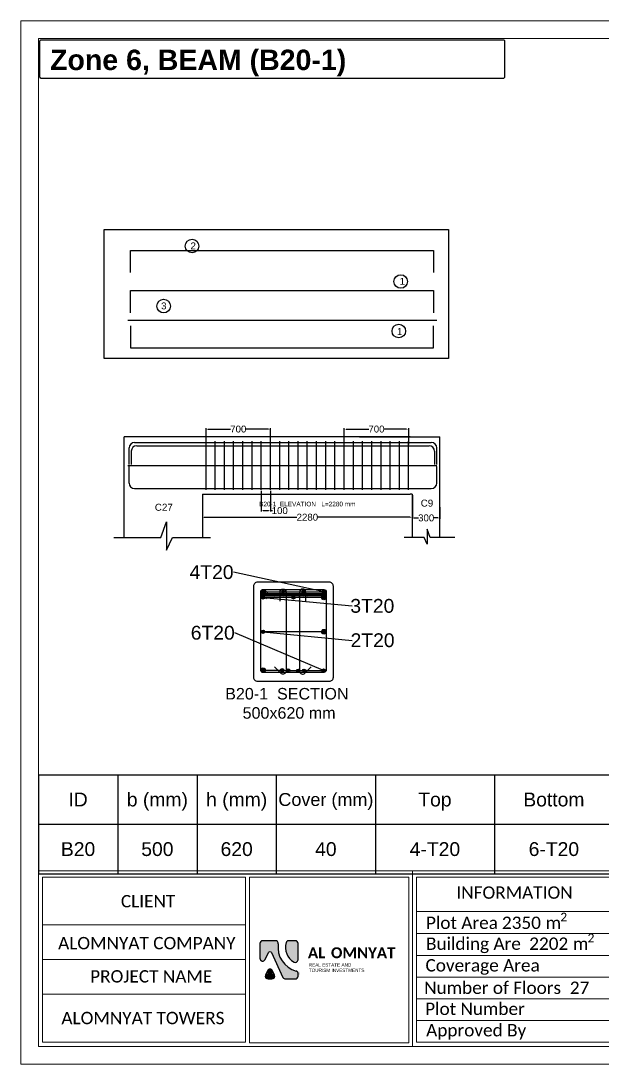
# Model space of a CAD drawing. Header units: inches. Extents: x 16 to 269, y 163 to 682.
# Drawn here: x 103.07 to 125.56, y 467.27 to 507.62 of the extents above; entities that cross this region are included whole.
import ezdxf
from ezdxf import colors
from ezdxf.entities.mleader import LeaderData, LeaderLine
from ezdxf.enums import TextEntityAlignment as Align
from ezdxf.math import Vec2, Vec3

# ---------------------------------------------------------------- set-up
doc = ezdxf.new("R2010")
doc.units = ezdxf.units.IN
doc.header["$MEASUREMENT"] = 0
doc.layers.get('Defpoints').update_dxf_attribs({"lineweight": 5})
for name, color, linetype in [('AutoRebar - BBS', 2, 'Continuous'), ('C', 7, 'Continuous'), ('MASSE', 7, 'Continuous'), ('S-ADDREINF', 3, 'Continuous'), ('S-MAINBAR', 5, 'Continuous'), ('S-OUTLINE', 7, 'Continuous'), ('S-SKIN', 6, 'Continuous'), ('S-STIRRUP', 1, 'Continuous'), ('S-TABLE', 8, 'Continuous'), ('S-TEXT', 2, 'Continuous'), ('Text', 7, 'Continuous')]:
    doc.layers.add(name, color=color, linetype=linetype)
doc.layers.add('Sheet_Borders', color=7, linetype='Continuous', lineweight=5)
doc.styles.add('Arial_1', font='arial.ttf', dxfattribs={"height": 0.45})
doc.styles.add('RA CALIBRI REGULAR', font='calibril.ttf')
doc.styles.get("Standard").update_dxf_attribs({"font": 'arial.ttf'})
doc.dimstyles.get("Standard").update_dxf_attribs({"dimtxt": 0.18, "dimasz": 0.18, "dimexe": 0.18, "dimexo": 0.0625, "dimgap": 0.09, "dimtad": 0, "dimtih": 1, "dimtoh": 1, "dimdec": 4, "dimzin": 0, "dimdsep": 46, "dimtxsty": 'Standard', "dimcen": 0.09, "dimadec": 0, "dimazin": 0, "dimtfac": 1, "dimtdec": 4, "dimtofl": 0, "dimtmove": 0, "dimatfit": 3, "dimfxl": 1, "dimtolj": 1, "dimtzin": 0, "dimarcsym": 0})

# ---------------------------------------------------------------- blocks, each defined once
blk = doc.blocks.new('*D217')
at = {"layer": 'Defpoints', "color": 0, "transparency": 16777216}
for p in [(4254, -3473), (3554, -3653), (4254, -3653)]:
    blk.add_point(p, dxfattribs=at)
at = {"layer": 'MASSE', "color": 0, "lineweight": -2, "transparency": 16777216}
for p, q in [((3554, -3642), (3554, -3462)), ((3575, -3473), (3821, -3473)), ((4232, -3473), (3986, -3473)), ((4254, -3642), (4254, -3462))]:
    blk.add_line(p, q, dxfattribs=at)
at = {"layer": 'MASSE', "color": 0, "transparency": 16777216}
for points in [[(3575, -3470), (3575, -3477), (3554, -3473)], [(4232, -3470), (4232, -3477), (4254, -3473)]]:
    blk.add_solid(points, dxfattribs=at)
at = {"layer": 'MASSE', "color": 0, "transparency": 16777216, "insert": (3904, -3473), "char_height": 75, "attachment_point": 5}
blk.add_mtext('\\A1;700', dxfattribs=at)
blk = doc.blocks.new('*D218')
at = {"layer": 'Defpoints', "color": 0, "transparency": 16777216}
for p in [(5754, -3473), (5054, -3653), (5754, -3653)]:
    blk.add_point(p, dxfattribs=at)
at = {"layer": 'MASSE', "color": 0, "lineweight": -2, "transparency": 16777216}
for p, q in [((5054, -3642), (5054, -3462)), ((5075, -3473), (5321, -3473)), ((5732, -3473), (5486, -3473)), ((5754, -3642), (5754, -3462))]:
    blk.add_line(p, q, dxfattribs=at)
at = {"layer": 'MASSE', "color": 0, "transparency": 16777216}
for points in [[(5075, -3470), (5075, -3477), (5054, -3473)], [(5732, -3470), (5732, -3477), (5754, -3473)]]:
    blk.add_solid(points, dxfattribs=at)
at = {"layer": 'MASSE', "color": 0, "transparency": 16777216, "insert": (5404, -3473), "char_height": 75, "attachment_point": 5}
blk.add_mtext('\\A1;700', dxfattribs=at)
blk = doc.blocks.new('*D219')
at = {"layer": 'Defpoints', "color": 0, "transparency": 16777216}
for p in [(3514, -4178), (5794, -4178), (5794, -4430)]:
    blk.add_point(p, dxfattribs=at)
at = {"layer": 'MASSE', "color": 0, "lineweight": -2, "transparency": 16777216}
for p, q in [((3514, -4189), (3514, -4441)), ((5794, -4189), (5794, -4441)), ((3535, -4430), (4541, -4430)), ((5772, -4430), (4766, -4430))]:
    blk.add_line(p, q, dxfattribs=at)
at = {"layer": 'MASSE', "color": 0, "transparency": 16777216}
for points in [[(3535, -4427), (3535, -4434), (3514, -4430)], [(5772, -4427), (5772, -4434), (5794, -4430)]]:
    blk.add_solid(points, dxfattribs=at)
at = {"layer": 'MASSE', "color": 0, "transparency": 16777216, "insert": (4654, -4430), "char_height": 75, "attachment_point": 5}
blk.add_mtext('\\A1;2280', dxfattribs=at)
blk = doc.blocks.new('*D225')
at = {"layer": 'Defpoints', "color": 0, "transparency": 16777216}
for p in [(4154, -4133), (4254, -4133), (4254, -4358)]:
    blk.add_point(p, dxfattribs=at)
at = {"layer": 'MASSE', "color": 0, "lineweight": -2, "transparency": 16777216}
for p, q in [((4154, -4144), (4154, -4369)), ((4254, -4144), (4254, -4369)), ((4175, -4358), (4232, -4358)), ((4254, -4358), (4275, -4358))]:
    blk.add_line(p, q, dxfattribs=at)
at = {"layer": 'MASSE', "color": 0, "transparency": 16777216}
for points in [[(4175, -4355), (4175, -4362), (4154, -4358)], [(4232, -4355), (4232, -4362), (4254, -4358)]]:
    blk.add_solid(points, dxfattribs=at)
at = {"layer": 'MASSE', "color": 0, "transparency": 16777216, "insert": (4354, -4358), "char_height": 75, "attachment_point": 5}
blk.add_mtext('\\A1;100', dxfattribs=at)
blk = doc.blocks.new('*D233')
at = {"layer": 'Defpoints', "color": 0, "transparency": 16777216}
for p in [(5794, -4308), (6094, -4308), (6094, -4437)]:
    blk.add_point(p, dxfattribs=at)
at = {"layer": 'MASSE', "color": 0, "lineweight": -2, "transparency": 16777216}
for p, q in [((5794, -4319), (5794, -4448)), ((6094, -4319), (6094, -4448)), ((5815, -4437), (5861, -4437)), ((6072, -4437), (6026, -4437))]:
    blk.add_line(p, q, dxfattribs=at)
at = {"layer": 'MASSE', "color": 0, "transparency": 16777216}
for points in [[(5815, -4434), (5815, -4441), (5794, -4437)], [(6072, -4434), (6072, -4441), (6094, -4437)]]:
    blk.add_solid(points, dxfattribs=at)
at = {"layer": 'MASSE', "color": 0, "transparency": 16777216, "insert": (5944, -4437), "char_height": 75, "attachment_point": 5}
blk.add_mtext('\\A1;300', dxfattribs=at)
blk = doc.blocks.new('sheet')
at = {"true_color": 0x293189}
h = blk.add_hatch(color=177, dxfattribs=at)
h.dxf.hatch_style = 1
h.paths.add_polyline_path([(-418.734, 40.158, 0.414214), (-418.845, 40.046), (-418.845, 39.448, 0.802913), (-418.633, 39.401), (-418.502, 39.683, -0.639253), (-418.375, 39.682), (-417.915, 38.681, 0.29294), (-417.813, 38.616), (-417.42, 38.616, 0.414214), (-417.308, 38.728, 0.553295), (-417.269, 38.913, -0.417813), (-418.106, 40.034, 0.459795), (-418.218, 40.158)])
at = {"true_color": 0x4554a5}
h = blk.add_hatch(color=175, dxfattribs=at)
h.dxf.hatch_style = 1
h.paths.add_polyline_path([(-417.472, 39.295, 0.584571), (-417.308, 39.402), (-417.308, 40.046, 0.414214), (-417.42, 40.158), (-417.702, 40.158, 0.291504), (-417.79, 40.082, 0.342448)])
at = {"true_color": 0x000000}
h = blk.add_hatch(color=18, dxfattribs=at)
h.dxf.hatch_style = 1
h.paths.add_polyline_path([(-418.439, 38.651, 1.441321), (-418.347, 38.839, 1.901432), (-418.531, 38.839, 1.434024)])
at = {"color": 177, "true_color": 0x293189}
blk.add_lwpolyline([(-418.213, 40.158), (-418.734, 40.158, 0.414214), (-418.845, 40.046), (-418.845, 39.448, 0.802913), (-418.633, 39.401), (-418.502, 39.683, -0.639253), (-418.375, 39.682), (-417.915, 38.681, 0.29294), (-417.813, 38.616), (-417.42, 38.616, 0.414214), (-417.308, 38.728), (-417.308, 38.848)], format="xyb", dxfattribs=at)
at = {"color": 175, "true_color": 0x4554a5}
blk.add_lwpolyline([(-417.308, 39.387), (-417.308, 40.046, 0.414214), (-417.42, 40.158), (-417.702, 40.158)], format="xyb", dxfattribs=at)
blk.add_lwpolyline([(-418.257, 38.775), (-418.338, 38.949, 0.63847), (-418.541, 38.949), (-418.621, 38.774, 0.547105), (-418.519, 38.616), (-418.358, 38.616, 0.548839)], format="xyb", close=True)
at = {"color": 177, "true_color": 0x293189}
for centre, radius, start, end in [((-418.215, 40.048), 0.11, 350.4257, 91.3796), ((-417.134, 39.886), 0.983, 171.6397, 255.0806), ((-417.417, 38.83), 0.111, 9.4358, 74.1171)]:
    blk.add_arc(centre, radius, start, end, dxfattribs=at)
at = {"color": 175, "true_color": 0x4554a5}
for centre, radius, start, end in [((-417.123, 39.894), 0.693, 164.6076, 239.8175), ((-417.686, 40.051), 0.108, 98.1031, 165.7009), ((-417.42, 39.394), 0.112, 242.4829, 356.2798)]:
    blk.add_arc(centre, radius, start, end, dxfattribs=at)
at = {"layer": 'Sheet_Borders', "linetype": 'Continuous', "lineweight": 0}
for p, q in [((-428.475, 35.187), (-428.475, 77.192)), ((-428.475, 77.192), (-369.075, 77.192)), ((-428.475, 35.187), (-428.475, 77.192)), ((-428.475, 77.192), (-369.075, 77.192)), ((-427.768, 35.894), (-427.768, 76.484)), ((-427.768, 76.484), (-369.782, 76.484)), ((-369.782, 76.484), (-427.768, 76.484)), ((-427.768, 76.484), (-427.768, 35.894)), ((-427.768, 42.966), (-427.768, 42.966)), ((-427.768, 42.966), (-369.782, 42.966)), ((-412.694, 42.966), (-412.694, 35.894)), ((-419.424, 42.721), (-427.606, 42.721)), ((-427.606, 36.07), (-427.606, 42.721)), ((-419.424, 36.07), (-419.424, 42.721)), ((-419.268, 42.721), (-412.85, 42.721)), ((-419.268, 36.051), (-419.268, 42.721)), ((-412.85, 42.721), (-412.85, 36.051)), ((-412.537, 42.719), (-401.369, 42.719)), ((-412.537, 36.069), (-412.537, 42.719)), ((-412.537, 41.327), (-404.039, 41.327)), ((-419.424, 40.796), (-427.606, 40.796)), ((-412.537, 40.441), (-404.039, 40.441)), ((-412.537, 39.566), (-404.039, 39.566)), ((-419.424, 39.395), (-427.606, 39.395)), ((-412.537, 38.692), (-404.039, 38.692)), ((-427.606, 38.003), (-419.424, 38.003)), ((-412.537, 37.817), (-404.039, 37.817)), ((-412.537, 36.943), (-404.039, 36.943)), ((-372.533, 35.894), (-427.768, 35.894)), ((-427.606, 36.07), (-419.424, 36.07)), ((-412.85, 36.051), (-419.268, 36.051)), ((-412.537, 36.069), (-401.369, 36.069))]:
    blk.add_line(p, q, dxfattribs=at)
blk.add_lwpolyline([(-369.075, 35.187), (-428.475, 35.187)], close=True, dxfattribs=at)
at = {"char_height": 0.43904, "attachment_point": 1}
for s, width, insert in [('{\\fCandara|b1|i0|c0|p34;\\C256;\\c0;AL} ', 0.43904, (-416.91, 39.892)), ('{\\fCandara|b1|i0|c0|p34;\\C256;\\c0;OMNYAT}', 2.78249, (-415.981, 39.892))]:
    blk.add_mtext_dynamic_manual_height_columns(s, width=width, gutter_width=2.195, heights=[0], dxfattribs=dict(at, insert=insert))
at = {"insert": (-416.876, 39.25), "char_height": 0.13365, "attachment_point": 1, "style": 'Arial_1'}
blk.add_mtext_dynamic_manual_height_columns('\\pxsm1;{\\C256;\\c0;REAL ESTATE AND}', width=2.81151, gutter_width=0.686, heights=[0.417], dxfattribs=at)
at = {"insert": (-416.875, 39.033), "char_height": 0.13365, "width": 2.81151, "attachment_point": 1, "style": 'Arial_1'}
blk.add_mtext('TOURISM INVESTMENTS', dxfattribs=at)
at = {"layer": 'Sheet_Borders', "linetype": 'Continuous', "lineweight": 0, "style": 'RA CALIBRI REGULAR'}
for s, height, p in [('INFORMATION', 0.49749, (-410.931, 41.846)), ('CLIENT', 0.4975, (-424.445, 41.499)), ('ALOMNYAT COMPANY', 0.49749, (-426.974, 39.811)), ('Coverage Area', 0.49749, (-412.174, 38.917)), ('PROJECT NAME', 0.49749, (-425.683, 38.473)), ('Plot Number', 0.49749, (-412.188, 37.165)), ('ALOMNYAT TOWERS', 0.49749, (-426.842, 36.795)), ('Approved By', 0.49749, (-412.149, 36.304))]:
    blk.add_text(s, height=height, dxfattribs=at).set_placement(p)
at = {"layer": 'Sheet_Borders', "style": 'RA CALIBRI REGULAR'}
for s, height, p in [('Plot Area ', 0.4975, (-412.155, 40.629)), ('2', 0.348, (-406.744, 40.936)), (' m', 0.4975, (-407.507, 40.629)), ('Building Are  ', 0.49749, (-412.155, 39.788)), ('2', 0.348, (-405.646, 40.094)), (' m', 0.4975, (-406.408, 39.788)), ('Number of Floors  ', 0.49749, (-412.228, 38.013))]:
    blk.add_text(s, height=height, dxfattribs=at).set_placement(p)
at = {"layer": 'Sheet_Borders', "color": 244, "true_color": 0x991b1e, "style": 'RA CALIBRI REGULAR'}
for s, p in [('2350', (-409.096, 40.629)), ('2202', (-407.997, 39.788)), ('27', (-406.36, 38.013))]:
    blk.add_text(s, height=0.4975, dxfattribs=at).set_placement(p)
blk = doc.blocks.new('_Origin')
at = {"color": 0, "linetype": 'ByBlock', "lineweight": -2}
blk.add_line((0, 0), (-1, 0), dxfattribs=at)
blk.add_circle((0, 0), 0.5, dxfattribs=at)
blk = doc.blocks.new('787665')
at = {"layer": 'S-ADDREINF'}
h = blk.add_hatch(color=256, dxfattribs=at)
edge = h.paths.add_edge_path()
edge.add_arc((4173.47023, -5299.59314), 17.34297, 0, 360)
h = blk.add_hatch(color=256, dxfattribs=at)
edge = h.paths.add_edge_path()
edge.add_arc((4502.9866, -5299.59314), 17.34297, 0, 360)
h = blk.add_hatch(color=256, dxfattribs=at)
edge = h.paths.add_edge_path()
edge.add_arc((4832.50297, -5299.59314), 17.34297, 0, 360)
at = {"layer": 'S-MAINBAR'}
h = blk.add_hatch(color=256, dxfattribs=at)
edge = h.paths.add_edge_path()
edge.add_arc((4173.47023, -5238.89276), 17.34297, 0, 360)
h = blk.add_hatch(color=256, dxfattribs=at)
edge = h.paths.add_edge_path()
edge.add_arc((4393.14781, -5238.89276), 17.34297, 0, 360)
h = blk.add_hatch(color=256, dxfattribs=at)
edge = h.paths.add_edge_path()
edge.add_arc((4612.82539, -5238.89276), 17.34297, 0, 360)
h = blk.add_hatch(color=256, dxfattribs=at)
edge = h.paths.add_edge_path()
edge.add_arc((4832.50297, -5238.89276), 17.34297, 0, 360)
h = blk.add_hatch(color=256, dxfattribs=at)
edge = h.paths.add_edge_path()
edge.add_arc((4173.47023, -6088.69813), 17.34297, 0, 360)
h = blk.add_hatch(color=256, dxfattribs=at)
edge = h.paths.add_edge_path()
edge.add_arc((4381.16344, -6088.88873), 17.34297, 0, 360)
h = blk.add_hatch(color=256, dxfattribs=at)
edge = h.paths.add_edge_path()
edge.add_arc((4446.63939, -6091.32763), 17.34297, 0, 360)
h = blk.add_hatch(color=256, dxfattribs=at)
edge = h.paths.add_edge_path()
edge.add_arc((4552.77219, -6094.44208), 17.34297, 0, 360)
h = blk.add_hatch(color=256, dxfattribs=at)
edge = h.paths.add_edge_path()
edge.add_arc((4620.28365, -6094.62895), 17.34297, 0, 360)
h = blk.add_hatch(color=256, dxfattribs=at)
edge = h.paths.add_edge_path()
edge.add_arc((4829.69611, -6093.1149), 17.34297, 0, 360)
at = {"layer": 'S-SKIN'}
h = blk.add_hatch(color=256, dxfattribs=at)
edge = h.paths.add_edge_path()
edge.add_arc((4173.47023, -5672.46693), 17.34297, 0, 360)
h = blk.add_hatch(color=256, dxfattribs=at)
edge = h.paths.add_edge_path()
edge.add_arc((4832.50297, -5672.46693), 17.34297, 0, 360)
at = {"layer": 'S-TEXT', "transparency": 33554687}
h = blk.add_hatch(dxfattribs=at)
h.set_pattern_fill('ANSI32', scale=1.734297)
h.set_pattern_definition([(45, (-168522.62, 308397.427), (-11.6808213, 11.6808213), []), (45, (-168514.832, 308397.427), (-11.6808213, 11.6808213), [])])
h.paths.add_polyline_path([(4858.9385, -5256.23573), (4151.90233, -5256.23573), (4151.90233, -5281.94852), (4858.9385, -5281.94852)])
blk.add_lwpolyline([(2448.99939, -1306.99328), (6187.78373, -1306.99328), (6187.78373, -2705.14858), (2448.99939, -2705.14858)], close=True)
at = {"color": 3}
blk.add_lwpolyline([(2733.61095, -1773.43195), (2733.61095, -1533.43195), (6023.61095, -1533.43195), (6023.61095, -1773.43195)], dxfattribs=at)
at = {"color": 5}
for points in [[(2733.61095, -2209.62156), (2733.61095, -1969.62156), (6023.61095, -1969.62156), (6023.61095, -2209.62156)], [(2733.61095, -2352.21516), (2733.61095, -2592.21516), (6023.61095, -2592.21516), (6023.61095, -2352.21516)]]:
    blk.add_lwpolyline(points, dxfattribs=at)
at = {"color": 3}
blk.add_circle((3401.98173, -1486.42575), 73.72352, dxfattribs=at)
at = {"color": 5}
for centre in [(5667.47024, -1871.1043), (5646.70216, -2408.81602)]:
    blk.add_circle(centre, 73.72352, dxfattribs=at)
at = {"color": 6}
blk.add_circle((3093.4127, -2138.12503), 73.72352, dxfattribs=at)
at = {"layer": 'AutoRebar - BBS', "color": 5, "lineweight": 30}
blk.add_lwpolyline([(4210.76297, -5314.9278), (4154.81179, -5258.97661, -0.6681786379), (4173.46218, -5213.95058), (4832.32403, -5213.95058, -0.4142135624), (4858.69967, -5240.32622), (4858.69967, -6086.74306, -0.4142135624), (4832.32403, -6113.1187), (4173.46218, -6113.1187, -0.4142135624), (4147.08654, -6086.74306), (4147.08654, -5240.32622, -0.6681786379), (4192.11258, -5221.67582), (4248.06376, -5277.62701)], format="xyb", dxfattribs=at)
at = {"layer": 'AutoRebar - BBS', "color": 240, "lineweight": 30, "true_color": 0xed1f24}
for points in [[(4356.83996, -5341.3578), (4356.83996, -5242.02715, -1), (4423.06039, -5242.02715), (4423.06039, -6099.02744, -0.6681786379), (4366.53772, -6122.43989), (4296.30034, -6052.20252)], [(4635.97257, -5341.58491), (4635.97257, -5242.25426, 1), (4569.75214, -5242.25426), (4569.75214, -6099.25454, 0.6681786379), (4626.27482, -6122.667), (4696.51219, -6052.42963)]]:
    blk.add_lwpolyline(points, format="xyb", dxfattribs=at)
at = {"layer": 'S-ADDREINF'}
for p, q in [((2741.82161, -3713.12227), (2741.82161, -3856.11149)), ((2801.82161, -3653.12227), (4253.61095, -3653.12227)), ((4253.61095, -3653.12227), (5975.51315, -3653.12227)), ((6035.51315, -3713.12227), (6035.51315, -3856.11149))]:
    blk.add_line(p, q, dxfattribs=at)
for centre in [(4173.47023, -5299.59314), (4502.9866, -5299.59314), (4832.50297, -5299.59314)]:
    blk.add_circle(centre, 17.34297, dxfattribs=at)
for centre, start, end in [((2801.82161, -3713.12227), 90, 180), ((5975.51315, -3713.12227), 0, 90)]:
    blk.add_arc(centre, 60, start, end, dxfattribs=at)
at = {"layer": 'S-MAINBAR'}
for p, q in [((2778.27358, -3618.12227), (5999.06118, -3618.12227)), ((2777.28904, -4118.12227), (6000.04572, -4118.12227))]:
    blk.add_line(p, q, dxfattribs=at)
at = {"layer": 'S-MAINBAR', "color": 5}
for p, q in [((2718.25592, -3855.80184), (2718.27358, -3678.12227)), ((6059.07884, -3855.80184), (6059.06118, -3678.12227)), ((2717.28904, -4058.12227), (2717.30669, -3880.44271)), ((6060.04572, -4058.12227), (6060.02806, -3880.44271))]:
    blk.add_line(p, q, dxfattribs=at)
at = {"layer": 'S-MAINBAR'}
for centre in [(4173.47023, -5238.89276), (4393.14781, -5238.89276), (4612.82539, -5238.89276), (4832.50297, -5238.89276), (4173.47023, -6088.69813), (4381.16344, -6088.88873), (4446.63939, -6091.32763), (4552.77219, -6094.44208), (4620.28365, -6094.62895), (4829.69611, -6093.1149)]:
    blk.add_circle(centre, 17.34297, dxfattribs=at)
for centre, start, end in [((2778.27358, -3678.12227), 90, 180), ((5999.06118, -3678.12227), 0, 90), ((2777.28904, -4058.12227), 180, 270), ((6000.04572, -4058.12227), 270, 0)]:
    blk.add_arc(centre, 60, start, end, dxfattribs=at)
at = {"layer": 'S-OUTLINE'}
for p, q in [((2663.61095, -4647.86734), (2663.61095, -3558.12264)), ((3538.61095, -3558.12264), (2663.61095, -3558.12264)), ((5218.61095, -3558.12227), (6093.61095, -3558.12227)), ((6093.61095, -4647.86697), (6093.61095, -3558.12227)), ((3513.61095, -4178.12227), (3513.61095, -4647.86734)), ((3513.61095, -4178.12227), (3538.61095, -4178.12227)), ((5793.61095, -4178.12227), (5768.61095, -4178.12227)), ((5793.61095, -4178.1219), (5793.61095, -4647.86697))]:
    blk.add_line(p, q, dxfattribs=at)
blk.add_lwpolyline([(5768.61095, -3558.12227), (3538.61095, -3558.12227, 0.0013583001), (3538.47512, -3558.12264, 0.0013583001)], format="xyb", dxfattribs=at)
blk.add_lwpolyline([(3538.61095, -4178.12227), (5768.61095, -4178.12227)], dxfattribs=at)
blk.add_lwpolyline([(4069.41243, -6166.74148, 0.4142135624), (4112.76985, -6210.0989), (4893.20336, -6210.0989, 0.4142135624), (4936.56078, -6166.74148), (4936.56078, -5178.19238, 0.4142135624), (4893.20336, -5134.83496), (4112.76985, -5134.83496, 0.4142135624), (4069.41243, -5178.19238)], format="xyb", close=True, dxfattribs=at)
at = {"layer": 'S-SKIN'}
for p, q in [((2703.61095, -2289.69626), (6059.71802, -2289.69626)), ((2703.61095, -3868.12227), (6059.71802, -3868.12227))]:
    blk.add_line(p, q, dxfattribs=at)
for centre in [(4173.47023, -5672.46693), (4832.50297, -5672.46693)]:
    blk.add_circle(centre, 17.34297, dxfattribs=at)
at = {"layer": 'S-STIRRUP'}
for p, q in [((3553.61095, -4133.12227), (3553.61095, -3603.12227)), ((3653.61095, -4133.12227), (3653.61095, -3603.12227)), ((3753.61095, -4133.12227), (3753.61095, -3603.12227)), ((3853.61095, -4133.12227), (3853.61095, -3603.12227)), ((3953.61095, -4133.12227), (3953.61095, -3603.12227)), ((4053.61095, -4133.12227), (4053.61095, -3603.12227)), ((4153.61095, -4133.12227), (4153.61095, -3603.12227)), ((4253.61095, -4133.12227), (4253.61095, -3603.12227)), ((4353.61095, -4133.12227), (4353.61095, -3603.12227)), ((4453.61095, -4133.12227), (4453.61095, -3603.12227)), ((4553.61095, -4133.12227), (4553.61095, -3603.12227)), ((4653.61095, -4133.12227), (4653.61095, -3603.12227)), ((4753.61095, -4133.12227), (4753.61095, -3603.12227)), ((4853.61095, -4133.12227), (4853.61095, -3603.12227)), ((4953.61095, -4133.12227), (4953.61095, -3603.12227)), ((5053.61095, -4133.12227), (5053.61095, -3603.12227)), ((5153.61095, -4133.12227), (5153.61095, -3603.12227)), ((5253.61095, -4133.12227), (5253.61095, -3603.12227)), ((5353.61095, -4133.12227), (5353.61095, -3603.12227)), ((5453.61095, -4133.12227), (5453.61095, -3603.12227)), ((5553.61095, -4133.12227), (5553.61095, -3603.12227)), ((5653.61095, -4133.12227), (5653.61095, -3603.12227)), ((5753.61095, -4133.12227), (5753.61095, -3603.12227))]:
    blk.add_line(p, q, dxfattribs=at)
at = {"layer": 'S-TABLE'}
for p, q in [((1733.54101, -7223.71206), (1733.54101, -8300.09128)), ((1733.54101, -8300.09128), (17018.12589, -8300.09128))]:
    blk.add_line(p, q, dxfattribs=at)
at = {"layer": 'S-TEXT', "color": 1}
for points in [[(2553.99688, -4647.86734), (3062.37715, -4647.86734), (3126.19731, -4478.44595), (3126.19731, -4787.05787), (3190.82945, -4647.86734), (3600.99603, -4647.86734)], [(6254.51095, -4647.86697), (5988.38604, -4647.86697), (5954.97771, -4559.17892), (5954.97771, -4720.72988), (5921.14433, -4647.86697), (5706.43193, -4647.86697)]]:
    blk.add_lwpolyline(points, dxfattribs=at)
at = {"layer": 'S-TEXT'}
blk.add_lwpolyline([(4151.90233, -5256.23573), (4858.9385, -5256.23573), (4858.9385, -5281.94852), (4151.90233, -5281.94852)], close=True, dxfattribs=at)
at = {"layer": 'Text'}
for p, q in [((1733.54101, -7223.71206), (17018.12589, -7223.71206)), ((2594.64439, -7223.71206), (2594.64439, -8300.09128)), ((3455.74776, -7223.71206), (3455.74776, -8300.09128)), ((4316.85113, -7223.71206), (4316.85113, -8300.09128)), ((5393.23035, -7223.71206), (5393.23035, -8300.09128)), ((6684.88541, -7223.71206), (6684.88541, -8300.09128)), ((1733.54101, -7761.90167), (17018.12589, -7761.90167))]:
    blk.add_line(p, q, dxfattribs=at)
at = {"layer": 'Text', "color": 7}
blk.add_lwpolyline([(6796.29652, 346.35465, -0.4142135624), (6782.99999, 333.05813), (1763.54101, 333.05813, -0.4142135624), (1750.24449, 346.35465), (1750.24449, 738.54295, -0.4142135624), (1763.54101, 751.83948), (6782.99999, 751.83948, -0.4142135624), (6796.29652, 738.54295)], format="xyb", close=True, dxfattribs=at)
at = {"xscale": 269.5397529527762, "yscale": 269.5397529527762, "zscale": 269.5397529527762}
blk.add_blockref('sheet', (117034.06659, -19849.05929), dxfattribs=at)
at = {"insert": (2835.40595, -6282.44502), "char_height": 125, "attachment_point": 1}
blk.add_mtext_dynamic_manual_height_columns('\\pxqc,t30;B20-1  SECTION \\P 500x620 mm   ', width=3191.5647142, gutter_width=12.5, heights=[743.99161], dxfattribs=at)
at = {"layer": 'C'}
for s, p in [('C27', (3095.28289, -4321.41705)), ('C9', (5952.70233, -4276.46096))]:
    blk.add_text(s, height=76.192821, dxfattribs=at).set_placement(p, align=Align.MIDDLE_CENTER)
at = {"layer": 'Text'}
for s, height, p in [('B20-1  ELEVATION   L=2280 mm', 50, (4653.61095, -4286.12227)), ('ID', 150, (2164.0927, -7492.80687)), ('b (mm)', 150, (3025.19607, -7492.80687)), ('h (mm)', 150, (3886.29945, -7492.80687)), ('Cover (mm)', 140, (4855.04074, -7492.80687)), ('Top', 150, (6039.05788, -7492.80687)), ('Bottom', 150, (7330.71294, -7492.80687)), ('B20', 150, (2164.0927, -8030.99647)), ('500', 150, (3025.19607, -8030.99647)), ('620', 150, (3886.29945, -8030.99647)), ('40', 150, (4855.04074, -8030.99647)), ('4-T20', 150, (6039.05788, -8030.99647)), ('6-T20', 150, (7330.71294, -8030.99647))]:
    blk.add_text(s, height=height, dxfattribs=at).set_placement(p, align=Align.MIDDLE_CENTER)
at = {"layer": 'Text', "insert": (1860.01572, 644.76026), "char_height": 221.6087069, "attachment_point": 1}
blk.add_mtext_dynamic_manual_height_columns('{\\fArial|b1|i0|c0|p34;Zone 6, BEAM (B20-1)}', width=10864.0740153, gutter_width=5.54022, heights=[0], dxfattribs=at)
at = {"layer": 'Text', "color": 3, "insert": (3385.21095, -1447.21015), "char_height": 75, "attachment_point": 1}
blk.add_mtext('2', dxfattribs=at)
at = {"layer": 'Text', "color": 5, "char_height": 75, "attachment_point": 1}
for insert in [(5655.82041, -1831.64656), (5626.37885, -2376.07943)]:
    blk.add_mtext('1', dxfattribs=dict(at, insert=insert))
at = {"layer": 'Text', "color": 6, "insert": (3065.96014, -2098.82554), "char_height": 75, "attachment_point": 1}
blk.add_mtext('3', dxfattribs=at)
at = {"layer": 'MASSE'}
for base, p1, p2, picture, middle in [((4253.61095, -3473.12227), (3553.61095, -3653.12227), (4253.61095, -3653.12227), '*D217', (3903.61095, -3473.12227)), ((5753.61095, -3473.12227), (5053.61095, -3653.12227), (5753.61095, -3653.12227), '*D218', (5403.61095, -3473.12227)), ((5793.61095, -4430.12227), (3513.61095, -4178.12227), (5793.61095, -4178.1219), '*D219', (4653.61095, -4430.12227)), ((4253.61095, -4358.12227), (4153.61095, -4133.12227), (4253.61095, -4133.12227), '*D225', (4354.49604, -4358.12227)), ((6093.61095, -4437.33424), (5793.61095, -4308.10751), (6093.61095, -4308.10751), '*D233', (5943.61095, -4437.33424))]:
    dim = blk.add_linear_dim(base=base, p1=p1, p2=p2, dimstyle='Standard', override={"dimtxt": 75, "dimasz": 21.6, "dimexe": 10.8, "dimexo": 10.8, "dimzin": 8}, dxfattribs=at)
    dim.commit()
    dim.dimension.update_dxf_attribs({"geometry": picture, "text_midpoint": middle})
at = {"color": 5}
ml = blk.add_multileader_mtext('Standard', dxfattribs=at)
ml.set_content('4T20', color=5)
ml.set_leader_properties()
ml.set_arrow_properties(name='ORIGIN')
ml.build(insert=Vec2(0, 0))
ml.multileader.update_dxf_attribs({"dogleg_length": 0.36, "arrow_head_size": 50})
ctx = ml.context
ctx.base_point, ctx.char_height, ctx.arrow_head_size, ctx.landing_gap_size, ctx.plane_origin = Vec3(3387.42134, -5026.27984), 150, 50, 0.09, Vec3(4173.47023, -5238.89276)
ctx.text_align_type = 2
notes = []
notes.append((ctx, [(0, (1, 1, 0), (3852.89995, -5026.27984), (-1, 0), 0.36, [(3, [(4173.47023, -5238.89276), (4393.14781, -5238.89276), (4612.82539, -5238.89276), (4832.50297, -5238.89276)], 0, [])])]))
ctx.mtext.insert, ctx.mtext.alignment, ctx.mtext.flow_direction = Vec3(3852.44995, -4950.00085), 3, 5
at = {"color": 3}
ml = blk.add_multileader_mtext('Standard', dxfattribs=at)
ml.set_content('3T20', color=3)
ml.set_leader_properties()
ml.set_arrow_properties(name='ORIGIN')
ml.build(insert=Vec2(0, 0))
ml.multileader.update_dxf_attribs({"dogleg_length": 0.36, "arrow_head_size": 50})
ctx = ml.context
ctx.base_point, ctx.char_height, ctx.arrow_head_size, ctx.landing_gap_size, ctx.plane_origin = Vec3(5139.29292, -5392.76661), 150, 50, 0.09, Vec3(4832.50297, -5299.59314)
ctx.text_align_type = 2
notes.append((ctx, [(0, (1, 1, 0), (5138.93292, -5392.76661), (1, 0), 0.36, [(2, [(4832.50297, -5299.59314), (4502.9866, -5299.59314), (4173.47023, -5299.59314)], 0, [])])]))
ctx.mtext.insert, ctx.mtext.alignment, ctx.mtext.flow_direction = Vec3(5598.18237, -5316.43646), 3, 5
at = {"color": 5}
ml = blk.add_multileader_mtext('Standard', dxfattribs=at)
ml.set_content('6T20', color=5)
ml.set_leader_properties()
ml.set_arrow_properties(name='ORIGIN')
ml.build(insert=Vec2(0, 0))
ml.multileader.update_dxf_attribs({"dogleg_length": 0.36, "arrow_head_size": 50})
ctx = ml.context
ctx.base_point, ctx.char_height, ctx.arrow_head_size, ctx.landing_gap_size, ctx.plane_origin = Vec3(3405.65519, -5684.28534), 150, 50, 0.09, Vec3(4173.47023, -6093.35109)
ctx.text_align_type = 2
notes.append((ctx, [(0, (1, 1, 0), (3865.91551, -5684.28534), (-1, 0), 0.36, [(5, [(4173.8697, -6089.9662), (4381.16344, -6088.88873), (4446.63939, -6091.32763), (4552.77219, -6094.44208), (4620.28365, -6094.62895), (4829.69611, -6093.1149)], 0, [])])]))
ctx.mtext.insert, ctx.mtext.alignment, ctx.mtext.flow_direction = Vec3(3865.46551, -5608.00635), 3, 5
at = {"color": 6}
ml = blk.add_multileader_mtext('Standard', dxfattribs=at)
ml.set_content('2T20', color=6)
ml.set_leader_properties()
ml.set_arrow_properties(name='ORIGIN')
ml.build(insert=Vec2(0, 0))
ml.multileader.update_dxf_attribs({"dogleg_length": 0.36, "arrow_head_size": 50})
ctx = ml.context
ctx.base_point, ctx.char_height, ctx.arrow_head_size, ctx.landing_gap_size, ctx.plane_origin = Vec3(5139.29292, -5765.6404), 150, 50, 0.09, Vec3(4832.50297, -5672.46693)
ctx.text_align_type = 2
notes.append((ctx, [(0, (1, 1, 0), (5138.93292, -5765.6404), (1, 0), 0.36, [(2, [(4832.50297, -5672.46693), (4173.47023, -5672.46693)], 0, [])])]))
ctx.mtext.insert, ctx.mtext.alignment, ctx.mtext.flow_direction = Vec3(5600.84267, -5689.36141), 3, 5
for ctx, leaders in notes:
    for number, flags, end, landing, length, lines in leaders:
        leader = LeaderData()
        leader.index, (leader.has_last_leader_line, leader.has_dogleg_vector, leader.attachment_direction) = number, flags
        leader.last_leader_point, leader.dogleg_vector, leader.dogleg_length = Vec3(end), Vec3(landing), length
        for number, points, colour, breaks in lines:
            line = LeaderLine()
            line.index, line.vertices, line.color, line.breaks = number, Vec3.list(points), colors.encode_raw_color(colour), breaks
            leader.lines.append(line)
        ctx.leaders.append(leader)

msp = doc.modelspace()

# ---------------------------------------------------------------- block references
at = {"xscale": 0.003563514933548277, "yscale": 0.003563514933548277, "zscale": 0.003563514933548277}
msp.add_blockref('787665', (97.5672, 504.2086), dxfattribs=at)

doc.saveas('drawing.dxf')
